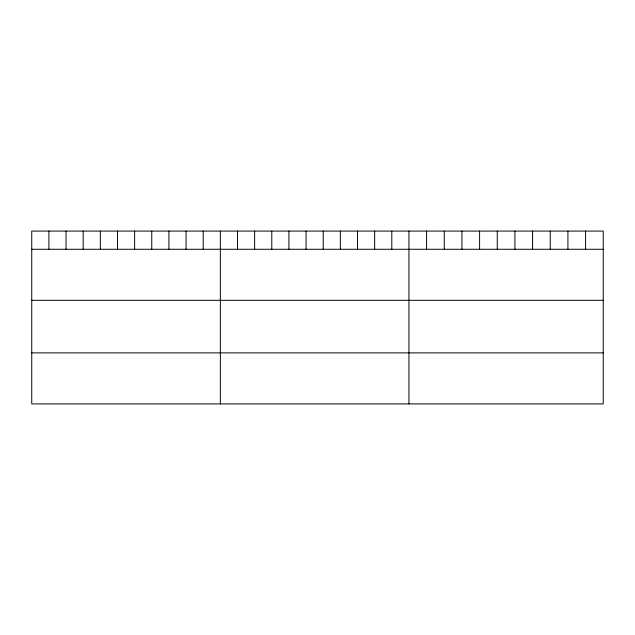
<?xml version="1.0" encoding="UTF-8"?>
<svg xmlns="http://www.w3.org/2000/svg" width="635" height="635" viewBox="0 0 635 635"><rect width="100%" height="100%" fill="white"/><g stroke="black" fill="none" stroke-linecap="round" stroke-linejoin="round"><path stroke-width="0.95" d="M603.25 249.269L603.25 403.916L31.75 403.916L31.75 231.084L603.25 231.084L603.25 249.269L31.75 249.269M31.75 300.307L603.25 300.307M31.75 352.885L603.25 352.885M585.589 231.084L585.589 249.269M567.92 231.084L567.92 249.269M550.259 231.084L550.259 249.269M532.59 231.084L532.59 249.269M514.929 231.084L514.929 249.269M497.261 231.084L497.261 249.269M479.6 231.084L479.6 249.269M461.931 231.084L461.931 249.269M444.27 231.084L444.27 249.269M426.601 231.084L426.601 249.269M408.94 231.084L408.94 403.916M391.795 231.084L391.795 249.269M374.65 231.084L374.65 249.269M357.505 231.084L357.505 249.269M340.36 231.084L340.36 249.269M323.215 231.084L323.215 249.269M306.07 231.084L306.07 249.269M288.925 231.084L288.925 249.269M271.78 231.084L271.78 249.269M254.635 231.084L254.635 249.269M237.49 231.084L237.49 249.269M220.345 231.084L220.345 403.916M203.2 231.084L203.2 249.269M186.055 231.084L186.055 249.269M168.91 231.084L168.91 249.269M151.765 231.084L151.765 249.269M134.62 231.084L134.62 249.269M117.475 231.084L117.475 249.269M100.33 231.084L100.33 249.269M83.185 231.084L83.185 249.269M66.04 231.084L66.04 249.269M48.895 231.084L48.895 249.269"/></g></svg>
